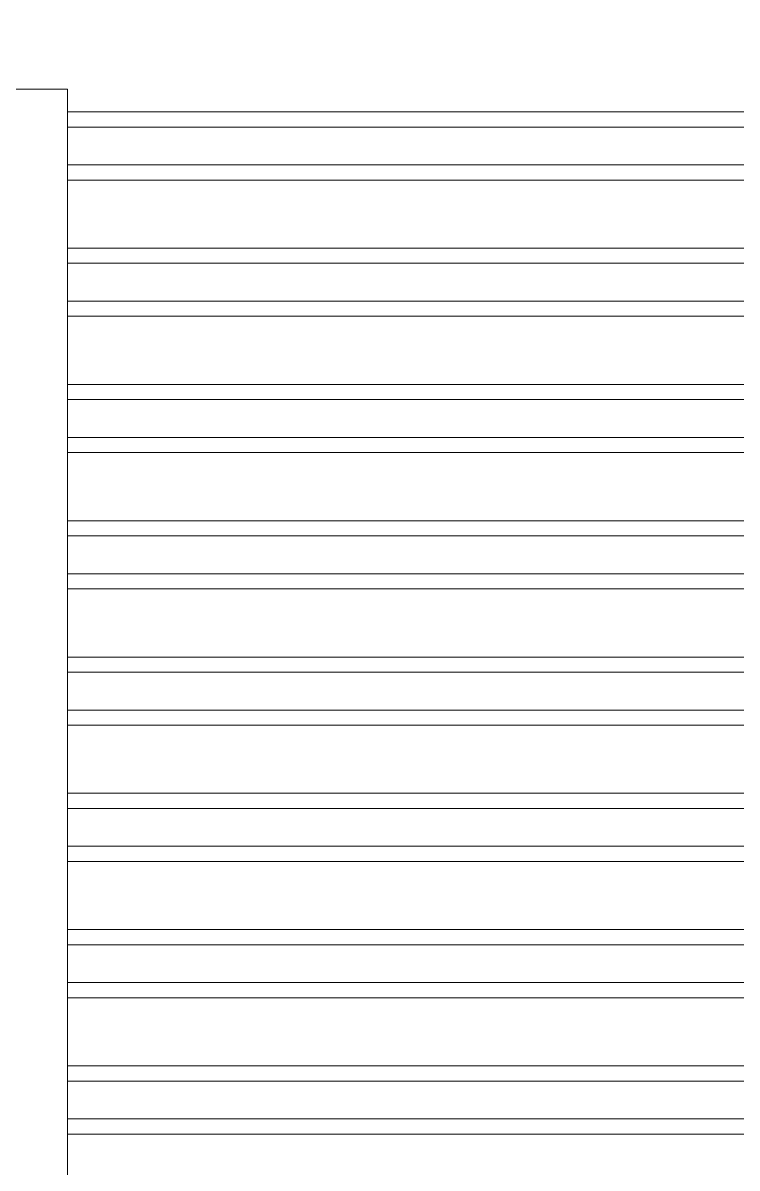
# Model space of a CAD drawing. Extents: x 1000 to 49000, y 2919 to 77300.
# Drawn here: x 33601 to 34544, y 38925 to 40438 of the extents above; entities that cross this region are included whole.
import ezdxf

# ---------------------------------------------------------------- set-up
doc = ezdxf.new("R2010")
doc.units = 13
doc.layers.add('Outer', color=1, linetype='Continuous', lineweight=0, true_color=0xff0000)

msp = doc.modelspace()

# ---------------------------------------------------------------- linework, layer by layer
at = {"layer": 'Outer'}
for points in [[(33660, 37500), (33660, 40350), (32940, 40350), (32940, 40450), (33660, 40450), (33660, 43300), (32940, 43300), (32940, 43400), (33660, 43400), (33660, 46250), (32940, 46250), (32940, 46350), (33660, 46350), (33660, 49200), (31750, 49200), (27503.85, 46369.23), (27503.85, 40330.77), (31750, 37500), (33660, 37500)], [(35170, 40300), (35170, 40320), (33660, 40320), (33660, 40300), (35170, 40300)], [(35170, 40250), (35170, 40230), (33660, 40230), (33660, 40250), (35170, 40250)], [(35170, 40120), (35170, 40140), (33660, 40140), (33660, 40120), (35170, 40120)], [(35170, 40070), (35170, 40050), (33660, 40050), (33660, 40070), (35170, 40070)], [(35170, 39940), (35170, 39960), (33660, 39960), (33660, 39940), (35170, 39940)], [(35170, 39890), (35170, 39870), (33660, 39870), (33660, 39890), (35170, 39890)], [(35170, 39760), (35170, 39780), (33660, 39780), (33660, 39760), (35170, 39760)], [(35170, 39710), (35170, 39690), (33660, 39690), (33660, 39710), (35170, 39710)], [(35170, 39580), (35170, 39600), (33660, 39600), (33660, 39580), (35170, 39580)], [(35170, 39530), (35170, 39510), (33660, 39510), (33660, 39530), (35170, 39530)], [(35170, 39400), (35170, 39420), (33660, 39420), (33660, 39400), (35170, 39400)], [(35170, 39350), (35170, 39330), (33660, 39330), (33660, 39350), (35170, 39350)], [(35170, 39220), (35170, 39240), (33660, 39240), (33660, 39220), (35170, 39220)], [(35170, 39170), (35170, 39150), (33660, 39150), (33660, 39170), (35170, 39170)], [(35170, 39040), (35170, 39060), (33660, 39060), (33660, 39040), (35170, 39040)], [(35170, 38990), (35170, 38970), (33660, 38970), (33660, 38990), (35170, 38990)]]:
    msp.add_lwpolyline(points, dxfattribs=at)

doc.saveas('drawing.dxf')
